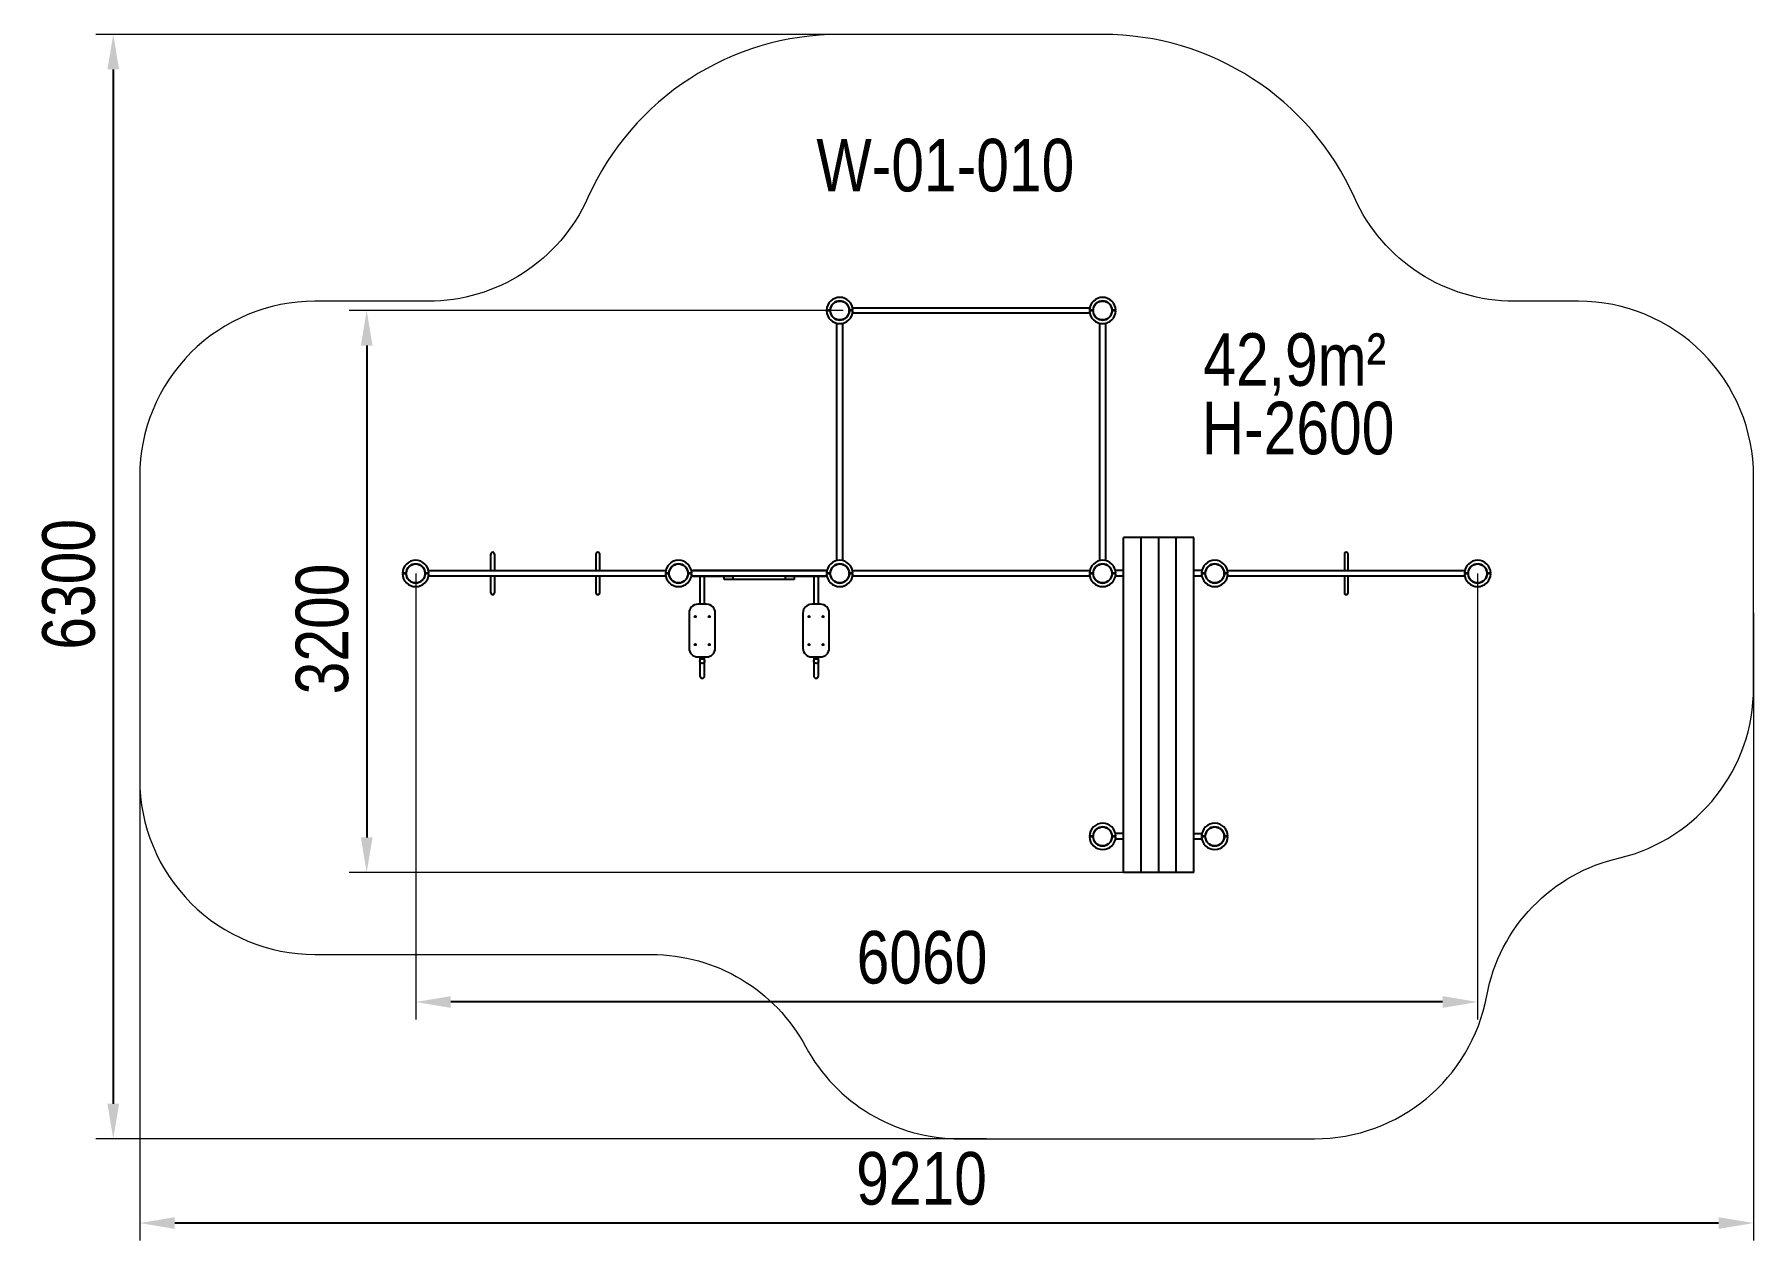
# Model space of a CAD drawing. Header units: millimetres. Extents: x -4984 to 4827, y -3615 to 3266.
import ezdxf

# ---------------------------------------------------------------- set-up
doc = ezdxf.new("R2010")
doc.units = ezdxf.units.MM
for name, color, linetype in [('DIKOM_АРТИКУЛ', 7, 'Continuous'), ('DIKOM_ЗОНА', 80, 'Continuous'), ('DIKOM_ОБЪЕКТ', 7, 'Continuous'), ('DIKOM_РАЗМЕР_ЗОНА', 7, 'Continuous'), ('DIKOM_РАЗМЕР_ОБЪЕКТА', 7, 'Continuous')]:
    doc.layers.add(name, color=color, linetype=linetype)
doc.styles.add('style1', font='arial.ttf', dxfattribs={"width": 0.8})
doc.dimstyles.new('1-50', dxfattribs={"dimtxt": 300, "dimasz": 200, "dimexe": 100, "dimexo": 0, "dimgap": 100, "dimtad": 1, "dimdec": 0, "dimtxsty": 'style1', "dimcen": 0, "dimclrd": 7, "dimclre": 7, "dimadec": 1, "dimazin": 2, "dimtfac": 1, "dimtdec": 0, "dimtmove": 0, "dimatfit": 3, "dimfxl": 0, "dimlwd": 25, "dimlwe": 18, "dimarcsym": 0})

# ---------------------------------------------------------------- blocks, each defined once
blk = doc.blocks.new('*D10')
at = {"layer": 'Defpoints', "color": 0, "transparency": 16777216}
for p in [(-2808, 191), (3252, 191), (-2808, -2253.6)]:
    blk.add_point(p, dxfattribs=at)
at = {"layer": 'DIKOM_РАЗМЕР_ОБЪЕКТА', "color": 7, "lineweight": 18, "transparency": 16777216}
for p, q in [((-2808, 191), (-2808, -2353.6)), ((3252, 191), (3252, -2353.6))]:
    blk.add_line(p, q, dxfattribs=at)
at = {"layer": 'DIKOM_РАЗМЕР_ОБЪЕКТА', "color": 7, "lineweight": 25, "transparency": 16777216}
blk.add_line((3052, -2253.6), (-2608, -2253.6), dxfattribs=at)
at = {"layer": 'DIKOM_РАЗМЕР_ОБЪЕКТА', "color": 7, "transparency": 16777216}
for points in [[(-2608, -2220.3), (-2608, -2286.9), (-2808, -2253.6)], [(3052, -2220.3), (3052, -2286.9), (3252, -2253.6)]]:
    blk.add_solid(points, dxfattribs=at)
at = {"layer": 'DIKOM_РАЗМЕР_ОБЪЕКТА', "color": 0, "transparency": 16777216, "insert": (81.6, -2000.4), "char_height": 300, "attachment_point": 5, "style": 'style1'}
blk.add_mtext('6060', dxfattribs=at)
blk = doc.blocks.new('*D11')
at = {"layer": 'Defpoints', "color": 0, "transparency": 16777216}
for p in [(-227.3, 3266), (-4533.7, -3034), (448.5, -3034)]:
    blk.add_point(p, dxfattribs=at)
at = {"layer": 'DIKOM_РАЗМЕР_ЗОНА', "color": 7, "lineweight": 18, "transparency": 16777216}
for p, q in [((-227.3, 3266), (-4633.7, 3266)), ((448.5, -3034), (-4633.7, -3034))]:
    blk.add_line(p, q, dxfattribs=at)
at = {"layer": 'DIKOM_РАЗМЕР_ЗОНА', "color": 7, "lineweight": 25, "transparency": 16777216}
blk.add_line((-4533.7, 3066), (-4533.7, -2834), dxfattribs=at)
at = {"layer": 'DIKOM_РАЗМЕР_ЗОНА', "color": 7, "transparency": 16777216}
for points in [[(-4567, 3066), (-4500.4, 3066), (-4533.7, 3266)], [(-4567, -2834), (-4500.4, -2834), (-4533.7, -3034)]]:
    blk.add_solid(points, dxfattribs=at)
at = {"layer": 'DIKOM_РАЗМЕР_ЗОНА', "color": 0, "transparency": 16777216, "insert": (-4787, 129), "char_height": 300, "attachment_point": 5, "rotation": 90, "style": 'style1'}
blk.add_mtext('6300', dxfattribs=at)
blk = doc.blocks.new('*D12')
at = {"layer": 'Defpoints', "color": 0, "transparency": 16777216}
for p in [(4827, -34.1), (-4383, -732.2), (-4383, -3514.8)]:
    blk.add_point(p, dxfattribs=at)
at = {"layer": 'DIKOM_РАЗМЕР_ЗОНА', "color": 7, "lineweight": 18, "transparency": 16777216}
for p, q in [((4827, -34.1), (4827, -3614.8)), ((-4383, -732.2), (-4383, -3614.8))]:
    blk.add_line(p, q, dxfattribs=at)
at = {"layer": 'DIKOM_РАЗМЕР_ЗОНА', "color": 7, "lineweight": 25, "transparency": 16777216}
blk.add_line((4627, -3514.8), (-4183, -3514.8), dxfattribs=at)
at = {"layer": 'DIKOM_РАЗМЕР_ЗОНА', "color": 7, "transparency": 16777216}
for points in [[(-4183, -3481.4), (-4183, -3548.1), (-4383, -3514.8)], [(4627, -3481.4), (4627, -3548.1), (4827, -3514.8)]]:
    blk.add_solid(points, dxfattribs=at)
at = {"layer": 'DIKOM_РАЗМЕР_ЗОНА', "color": 0, "transparency": 16777216, "insert": (78.8, -3261.6), "char_height": 300, "attachment_point": 5, "style": 'style1'}
blk.add_mtext('9210', dxfattribs=at)
blk = doc.blocks.new('*D13')
at = {"layer": 'Defpoints', "color": 0, "transparency": 16777216}
for p in [(-368, 1691), (-3087.6, -1515), (1232, -1515)]:
    blk.add_point(p, dxfattribs=at)
at = {"layer": 'DIKOM_РАЗМЕР_ОБЪЕКТА', "color": 7, "lineweight": 18, "transparency": 16777216}
for p, q in [((-368, 1691), (-3187.6, 1691)), ((1232, -1515), (-3187.6, -1515))]:
    blk.add_line(p, q, dxfattribs=at)
at = {"layer": 'DIKOM_РАЗМЕР_ОБЪЕКТА', "color": 7, "lineweight": 25, "transparency": 16777216}
blk.add_line((-3087.6, 1491), (-3087.6, -1315), dxfattribs=at)
at = {"layer": 'DIKOM_РАЗМЕР_ОБЪЕКТА', "color": 7, "transparency": 16777216}
for points in [[(-3120.9, 1491), (-3054.3, 1491), (-3087.6, 1691)], [(-3120.9, -1315), (-3054.3, -1315), (-3087.6, -1515)]]:
    blk.add_solid(points, dxfattribs=at)
at = {"layer": 'DIKOM_РАЗМЕР_ОБЪЕКТА', "color": 0, "transparency": 16777216, "insert": (-3340.9, -125.8), "char_height": 300, "attachment_point": 5, "rotation": 90, "style": 'style1'}
blk.add_mtext('3200', dxfattribs=at)

msp = doc.modelspace()

# ---------------------------------------------------------------- linework, layer by layer
at = {"layer": 'DIKOM_ЗОНА', "color": 3, "lineweight": 15}
msp.add_lwpolyline([(-582.6, -2508.3, 0.275866), (297.8, -3034), (2321.3, -3034, 0.360851), (3304.1, -2218.5, -0.301553), (4064.5, -1431.6, 0.345606), (4827, -460.2), (4827, 743.7, 0.414214), (3827, 1743.7), (3462, 1743.7, -0.295594), (2549.4, 2334.9, 0.295594), (1112, 3266), (-388, 3266, 0.295594), (-1825.4, 2334.9, -0.295594), (-2738, 1743.7), (-3383, 1743.7, 0.414214), (-4383, 743.7), (-4383, -982.5, 0.414214), (-3383, -1982.5), (-1463, -1982.5, -0.275866), (-582.6, -2508.3)], format="xyb", dxfattribs=at)
at = {"layer": 'DIKOM_ОБЪЕКТ'}
for p, q in [((-442.5, 1693), (-463, 1693)), ((-442.5, 1689), (-463, 1689)), ((-313, 1693), (-333.5, 1693)), ((-313, 1689), (-333.5, 1689)), ((-333, 1689), (-333, 1693)), ((-314.7, 1707), (1038.7, 1707)), ((1038.7, 1675), (-314.7, 1675)), ((1057.5, 1693), (1037, 1693)), ((1057.5, 1689), (1037, 1689)), ((1187, 1693), (1166.5, 1693)), ((1187, 1689), (1166.5, 1689)), ((1167, 1689), (1167, 1693)), ((-404, 264.3), (-404, 1617.7)), ((-372, 1617.7), (-372, 264.3)), ((1096, 264.3), (1096, 1617.7)), ((1128, 1617.7), (1128, 264.3)), ((1232, -1515), (1232, 397)), ((1632, 397), (1232, 397)), ((1332, -1515), (1332, 397)), ((1432, -1515), (1432, 397)), ((1532, -1515), (1532, 397)), ((1632, -1515), (1632, 397)), ((-2379, 207), (-2379, 301)), ((-2358, 301), (-2358, 207)), ((-1779, 301), (-1779, 207)), ((-1758, 207), (-1758, 301)), ((2491.5, 301), (2491.5, 207)), ((2512.5, 207), (2512.5, 301)), ((-2734.7, 207), (-1381.3, 207)), ((-1234.7, 207), (-461.3, 207)), ((-468.9, 207), (-1227, 207)), ((-314.7, 207), (1038.7, 207)), ((1232, 207), (1185.3, 207)), ((1678.7, 207), (1632, 207)), ((1825.3, 207), (3178.7, 207)), ((-2862.5, 193), (-2883, 193)), ((-2862.5, 189), (-2883, 189)), ((-2733, 193), (-2753.5, 193)), ((-2733, 189), (-2753.5, 189)), ((-2753, 189), (-2753, 193)), ((-1381.3, 175), (-2734.7, 175)), ((-2379, 81), (-2379, 175)), ((-2358, 175), (-2358, 81)), ((-1779, 175), (-1779, 81)), ((-1758, 81), (-1758, 175)), ((-1362.5, 193), (-1383, 193)), ((-1362.5, 193), (-1383, 193)), ((-1362.5, 189), (-1383, 189)), ((-1362.5, 189), (-1383, 189)), ((-1233, 193), (-1253.5, 193)), ((-1233, 189), (-1253.5, 189)), ((-1253, 189), (-1253, 193)), ((-461.3, 175), (-1234.7, 175)), ((-1227, 175), (-1041.3, 175)), ((-1186.5, 175), (-1186.5, 15)), ((-1159.5, 15), (-1159.5, 175)), ((-1048, 157), (-1048, 175)), ((-998, 157), (-1048, 157)), ((-1041.3, 175), (-998, 175)), ((-998, 175), (-998, 157)), ((-698, 175), (-998, 175)), ((-698, 157), (-998, 157)), ((-698, 157), (-698, 175)), ((-698, 175), (-654.7, 175)), ((-648, 157), (-698, 157)), ((-654.7, 175), (-468.9, 175)), ((-648, 175), (-648, 157)), ((-536.5, 175), (-536.5, 15)), ((-509.5, 15), (-509.5, 175)), ((-442.5, 193), (-463, 193)), ((-442.5, 189), (-463, 189)), ((-313, 193), (-333.5, 193)), ((-313, 189), (-333.5, 189)), ((-333, 189), (-333, 193)), ((1038.7, 175), (-314.7, 175)), ((1057.5, 193), (1037, 193)), ((1057.5, 189), (1037, 189)), ((1187, 193), (1166.5, 193)), ((1187, 189), (1166.5, 189)), ((1167, 189), (1167, 193)), ((1232, 175), (1185.3, 175)), ((1678.7, 175), (1632, 175)), ((1697.5, 193), (1677, 193)), ((1697.5, 189), (1677, 189)), ((1827, 193), (1806.5, 193)), ((1827, 193), (1806.5, 193)), ((1827, 189), (1806.5, 189)), ((1827, 189), (1806.5, 189)), ((1807, 189), (1807, 193)), ((1807, 189), (1807, 193)), ((3178.7, 175), (1825.3, 175)), ((2491.5, 175), (2491.5, 81)), ((2512.5, 81), (2512.5, 175)), ((3197.5, 193), (3177, 193)), ((3197.5, 193), (3177, 193)), ((3197.5, 189), (3177, 189)), ((3197.5, 189), (3177, 189)), ((3327, 193), (3306.5, 193)), ((3327, 189), (3306.5, 189)), ((3307, 189), (3307, 193)), ((-1148, 15), (-1198, 15)), ((-498, 15), (-548, 15)), ((-1248, -35), (-1248, -235)), ((-1098, -235), (-1098, -35)), ((-598, -35), (-598, -235)), ((-448, -235), (-448, -35)), ((-1198, -285), (-1148, -285)), ((-1186.5, -285), (-1186.5, -309)), ((-1159.5, -309), (-1159.5, -285)), ((-548, -285), (-498, -285)), ((-536.5, -285), (-536.5, -309)), ((-509.5, -309), (-509.5, -285)), ((-1186.5, -309), (-1186.5, -393)), ((-1159.5, -393), (-1159.5, -309)), ((-536.5, -309), (-536.5, -393)), ((-509.5, -393), (-509.5, -309)), ((1057.5, -1307), (1037, -1307)), ((1057.5, -1311), (1037, -1311)), ((1187, -1307), (1166.5, -1307)), ((1187, -1311), (1166.5, -1311)), ((1167, -1311), (1167, -1307)), ((1232, -1293), (1185.3, -1293)), ((1232, -1325), (1185.3, -1325)), ((1632, -1293), (1678.7, -1293)), ((1678.7, -1325), (1632, -1325)), ((1697.5, -1307), (1677, -1307)), ((1697.5, -1311), (1677, -1311)), ((1827, -1307), (1806.5, -1307)), ((1827, -1311), (1806.5, -1311)), ((1807, -1311), (1807, -1307)), ((1632, -1515), (1232, -1515))]:
    msp.add_line(p, q, dxfattribs=at)
for centre, radius in [((-388, 1691), 54), ((1112, 1691), 54), ((-2808, 191), 54), ((-1308, 191), 54), ((-388, 191), 54), ((1112, 191), 54), ((1752, 191), 54), ((3252, 191), 54), ((-1213, -55), 4), ((-1133, -55), 4), ((-563, -55), 4), ((-483, -55), 4), ((-1213, -215), 4), ((-1133, -215), 4), ((-563, -215), 4), ((-483, -215), 4), ((-1173, -309), 13.5), ((-523, -309), 13.5), ((1112, -1309), 54), ((1752, -1309), 54)]:
    msp.add_circle(centre, radius, dxfattribs=at)
for centre, radius, start, end in [((-388, 1691), 75, 1.52807, 178.47193), ((1112, 1691), 75, 1.52807, 178.47193), ((-388, 1691), 75, 181.52807, 358.47193), ((-388, 1691), 54.5, 2.10307, 177.89693), ((-388, 1691), 54.5, 182.10307, 357.89693), ((1112, 1691), 75, 181.52807, 358.47193), ((1112, 1691), 54.5, 2.10307, 177.89693), ((1112, 1691), 54.5, 182.10307, 357.89693), ((-2368.5, 301.5), 10.5, 357.27678, 182.72322), ((-1768.5, 301.5), 10.5, 357.27678, 182.72322), ((2502, 301.5), 10.5, 357.27678, 182.72322), ((-2808, 191), 75, 1.52807, 178.47193), ((-2808, 191), 54.5, 2.10307, 177.89693), ((-1308, 191), 75, 1.52807, 178.47193), ((-1308, 191), 54.5, 2.10307, 177.89693), ((-388, 191), 75, 1.52807, 178.47193), ((-388, 191), 54.5, 2.10307, 177.89693), ((1112, 191), 75, 1.52807, 178.47193), ((1112, 191), 54.5, 2.10307, 177.89693), ((1752, 191), 75, 1.52807, 178.47193), ((1752, 191), 54.5, 2.10307, 177.89693), ((3252, 191), 75, 1.52807, 178.47193), ((3252, 191), 54.5, 2.10307, 177.89693), ((-2808, 191), 75, 181.52807, 358.47193), ((-2808, 191), 54.5, 182.10307, 357.89693), ((-1308, 191), 75, 181.52807, 358.47193), ((-1308, 191), 54.5, 182.10307, 357.89693), ((-388, 191), 75, 181.52807, 358.47193), ((-388, 191), 54.5, 182.10307, 357.89693), ((1112, 191), 75, 181.52807, 358.47193), ((1112, 191), 54.5, 182.10307, 357.89693), ((1752, 191), 75, 181.52807, 358.47193), ((1752, 191), 54.5, 182.10307, 357.89693), ((3252, 191), 75, 181.52807, 358.47193), ((3252, 191), 54.5, 182.10307, 357.89693), ((-2368.5, 80.5), 10.5, 177.27678, 2.72322), ((-1768.5, 80.5), 10.5, 177.27678, 2.72322), ((-1198, -35), 50, 90, 180), ((-1148, -35), 50, 0, 90), ((-548, -35), 50, 90, 180), ((-498, -35), 50, 0, 90), ((2502, 80.5), 10.5, 177.27678, 2.72322), ((-1198, -235), 50, 180, 270), ((-1148, -235), 50, 270, 0), ((-548, -235), 50, 180, 270), ((-498, -235), 50, 270, 0), ((-1173, -393), 13.5, 180, 0), ((-523, -393), 13.5, 180, 0), ((1112, -1309), 75, 1.52807, 178.47193), ((1112, -1309), 54.5, 2.10307, 177.89693), ((1752, -1309), 75, 1.52807, 178.47193), ((1752, -1309), 54.5, 2.10307, 177.89693), ((1112, -1309), 75, 181.52807, 358.47193), ((1112, -1309), 54.5, 182.10307, 357.89693), ((1752, -1309), 75, 181.52807, 358.47193), ((1752, -1309), 54.5, 182.10307, 357.89693)]:
    msp.add_arc(centre, radius, start, end, dxfattribs=at)

# ---------------------------------------------------------------- texts
at = {"layer": 'DIKOM_АРТИКУЛ', "color": 7, "linetype": 'Continuous', "lineweight": 15, "insert": (-521.6, 2670.2), "char_height": 300, "attachment_point": 1, "style": 'style1'}
msp.add_mtext_dynamic_manual_height_columns('W-01-010', width=2314.7, gutter_width=20, heights=[0], dxfattribs=at)
at = {"layer": 'DIKOM_РАЗМЕР_ОБЪЕКТА', "insert": (1686.9, 1561.3), "char_height": 300, "width": 2314.7, "attachment_point": 1, "style": 'style1'}
msp.add_mtext('42,9m²', dxfattribs=at)
at = {"layer": 'DIKOM_РАЗМЕР_ОБЪЕКТА', "insert": (1677.5, 1170.5), "char_height": 300, "attachment_point": 1, "style": 'style1'}
msp.add_mtext_dynamic_manual_height_columns('H-2600', width=2314.7, gutter_width=20, heights=[0], dxfattribs=at)

# ---------------------------------------------------------------- dimensions: what is measured, and where the dimension line sits
at = {"layer": 'DIKOM_РАЗМЕР_ЗОНА'}
for base, p1, p2, angle, picture, middle in [((-4533.7, -3034), (-227.3, 3266), (448.5, -3034), 90, '*D11', (-4533.7, 129)), ((-4383, -3514.8), (4827, -34.1), (-4383, -732.2), 180, '*D12', (78.8, -3514.8))]:
    dim = msp.add_linear_dim(base=base, p1=p1, p2=p2, angle=angle, dimstyle='1-50', dxfattribs=at)
    dim.commit()
    dim.dimension.update_dxf_attribs({"geometry": picture, "text_midpoint": middle, "dimtype": 160})
at = {"layer": 'DIKOM_РАЗМЕР_ОБЪЕКТА'}
dim = msp.add_linear_dim(base=(-3087.6, -1515), p1=(-368, 1691), p2=(1232, -1515), angle=90, text='3200', dimstyle='1-50', dxfattribs=at)
dim.commit()
dim.dimension.update_dxf_attribs({"geometry": '*D13', "text_midpoint": (-3087.6, -125.8), "dimtype": 160})
dim = msp.add_linear_dim(base=(-2808, -2253.6), p1=(3252, 191), p2=(-2808, 191), angle=180, dimstyle='1-50', dxfattribs=at)
dim.commit()
dim.dimension.update_dxf_attribs({"geometry": '*D10', "text_midpoint": (81.6, -2253.6), "dimtype": 160})

doc.saveas('drawing.dxf')
